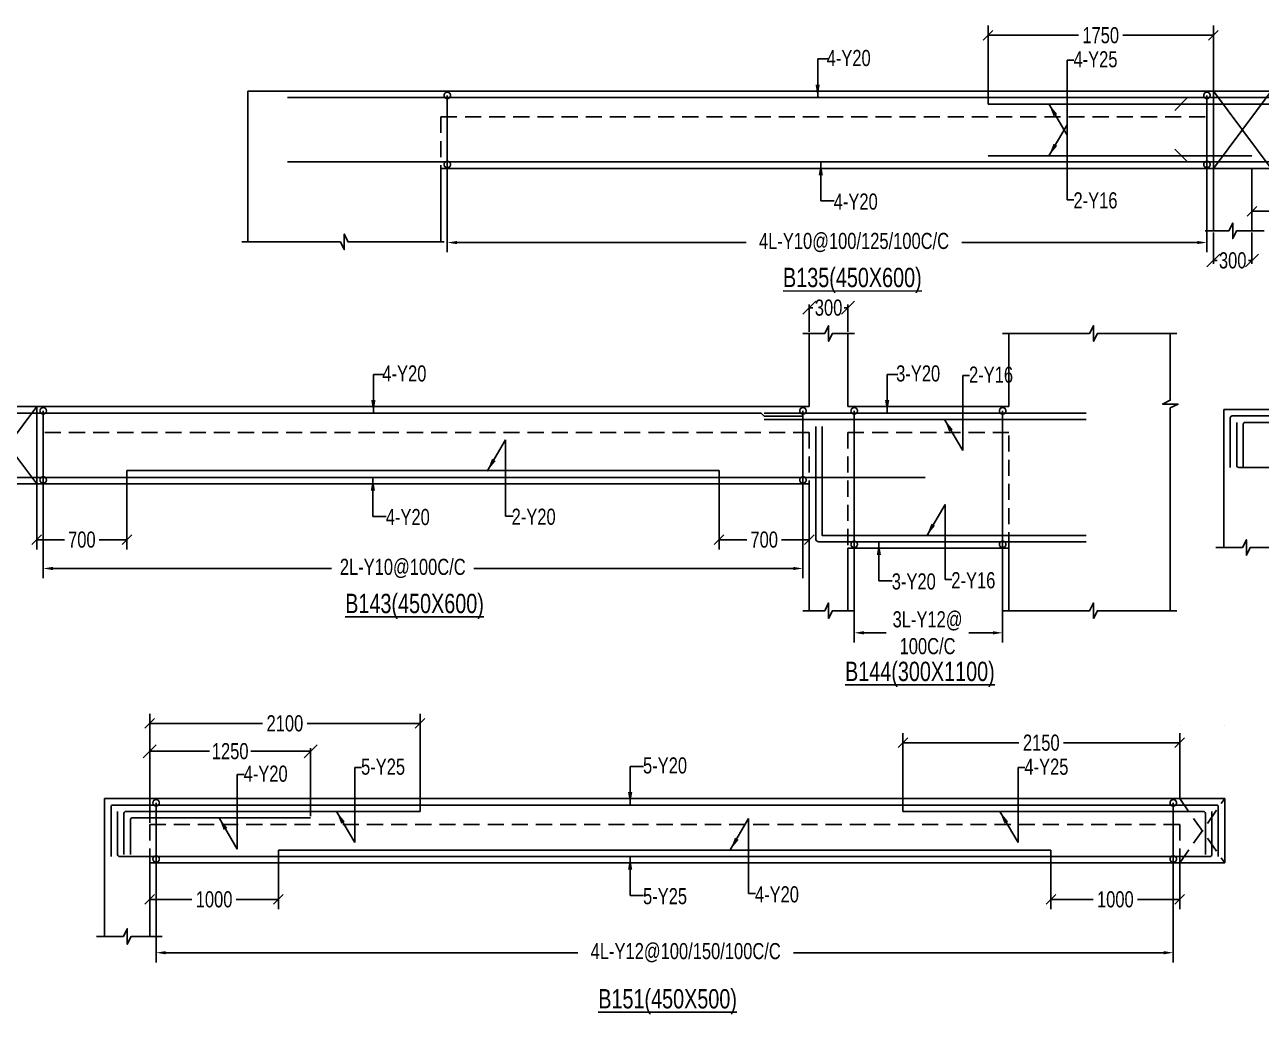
# Model space of a CAD drawing. Header units: millimetres. Extents: x 0 to 31744305, y -21599035 to 0.
# Drawn here: x 31653834 to 31663438, y -21218177 to -21210494 of the extents above; entities that cross this region are included whole.
import ezdxf

# ---------------------------------------------------------------- set-up
doc = ezdxf.new("R2010")
doc.units = ezdxf.units.MM
doc.header["$LTSCALE"] = 1000
doc.header["$MEASUREMENT"] = 0
doc.header["$PDMODE"] = 3
for name, pattern in [('CONTINOUS', [0]), ('CONTINU', [0]), ('HIDDEN', [0.375, 0.25, -0.125])]:
    doc.linetypes.add(name, pattern=pattern)
for name, color, linetype in [('-S-ARROW', 253, 'Continuous'), ('-S-MISC', 8, 'Continuous'), ('-S-STIRRUPS DIM', 6, 'Continuous'), ('-S-STIRUP', 11, 'Continuous'), ('-STR-BEAM', 7, 'CONTINU'), ('-STR-COLUMN', 5, 'HIDDEN'), ('-STR-REINF', 3, 'Continuous'), ('-STR-RF-DIM', 8, 'CONTINOUS'), ('-STR-TEXT', 6, 'Continuous'), ('S-DIM', 7, 'Continuous'), ('SEC TEXT', 9, 'Continuous'), ('SLAB LINE', 254, 'HIDDEN')]:
    doc.layers.add(name, color=color, linetype=linetype)
doc.styles.add('BEAM-LS', font='romans.shx', dxfattribs={"width": 0.8})
doc.styles.add('SOBHA', font='swisscl.ttf')
doc.styles.add('sobha.sed', font='swisscl.ttf')
doc.dimstyles.new('S-50', dxfattribs={"dimscale": 50, "dimtxt": 2.5, "dimasz": 2, "dimexe": 0.5, "dimexo": 0.25, "dimgap": 0.25, "dimtad": 0, "dimdec": 0, "dimrnd": 0.0005, "dimzin": 0, "dimdsep": 46, "dimtxsty": 'sobha.sed', "dimblk": 'OBLIQUE', "dimcen": 0.09, "dimclrd": 8, "dimclre": 8, "dimclrt": 6, "dimadec": 0, "dimazin": 0, "dimtfac": 1, "dimtdec": 0, "dimtofl": 0, "dimtmove": 2, "dimatfit": 3, "dimfxl": 0.18, "dimtolj": 1, "dimtzin": 0, "dimlwd": -1, "dimlwe": -1, "dimarcsym": 0})
doc.dimstyles.new('S-DIM50', dxfattribs={"dimscale": 50, "dimtxt": 2.5, "dimasz": 1.5, "dimexe": 1.5, "dimexo": 1, "dimgap": 0.5, "dimtad": 0, "dimdec": 0, "dimzin": 0, "dimdsep": 46, "dimtxsty": 'SOBHA', "dimcen": 0.09, "dimclrd": 256, "dimclre": 256, "dimclrt": 6, "dimadec": 5, "dimazin": 0, "dimtfac": 1, "dimtdec": 0, "dimtofl": 0, "dimtmove": 0, "dimatfit": 3, "dimfxl": 0.18, "dimtolj": 1, "dimtzin": 0, "dimlwd": -1, "dimlwe": -1, "dimarcsym": 0})
doc.dimstyles.new('STIRUP', dxfattribs={"dimscale": 50, "dimtxt": 2.5, "dimasz": 2.2, "dimexe": 0, "dimexo": 0, "dimgap": 0.5, "dimtad": 0, "dimdec": 0, "dimzin": 0, "dimdsep": 46, "dimtxsty": 'BEAM-LS', "dimblk": 'DOTSMALL', "dimcen": 0.09, "dimclrd": 256, "dimclre": 256, "dimclrt": 256, "dimadec": 5, "dimazin": 0, "dimtfac": 1, "dimtdec": 0, "dimtofl": 0, "dimtmove": 0, "dimatfit": 3, "dimldrblk": 'DOTSMALL', "dimfxl": 0, "dimfxlon": 1, "dimtolj": 1, "dimtzin": 0, "dimlwd": -1, "dimlwe": -1, "dimarcsym": 0})

# ---------------------------------------------------------------- blocks, each defined once
blk = doc.blocks.new('*D216')
at = {"layer": '-STR-RF-DIM', "transparency": 16777216}
for p, q in [((31657115.8, -21211579.5), (31657115.8, -21212260.3)), ((31663015.8, -21211579.5), (31663015.8, -21212260.3)), ((31657190.8, -21212185.3), (31659438.2, -21212185.3)), ((31662940.8, -21212185.3), (31661111.8, -21212185.3))]:
    blk.add_line(p, q, dxfattribs=at)
for points in [[(31657190.8, -21212172.8), (31657190.8, -21212197.8), (31657115.8, -21212185.3)], [(31662940.8, -21212172.8), (31662940.8, -21212197.8), (31663015.8, -21212185.3)]]:
    blk.add_solid(points, dxfattribs=at)
at = {"layer": 'Defpoints', "color": 0, "transparency": 16777216}
for p in [(31657115.8, -21211579.5, 0), (31663015.8, -21211579.5, 0), (31663015.8, -21212185.3)]:
    blk.add_point(p, dxfattribs=at)
at = {"layer": '-STR-RF-DIM', "color": 6, "transparency": 16777216, "insert": (31660275, -21212185.3), "char_height": 125, "attachment_point": 5, "style": 'SOBHA'}
blk.add_mtext('\\A1;4L-Y10@100/125/100C/C', dxfattribs=at)
blk = doc.blocks.new('_DotSmall')
at = {"color": 0, "linetype": 'ByBlock', "const_width": 0.5}
blk.add_lwpolyline([(-0.0625, 0, 1), (0.0625, 0, 1)], format="xyb", close=True, dxfattribs=at)
blk = doc.blocks.new('*D217')
at = {"layer": '-S-STIRUP', "ltscale": 100, "transparency": 16777216}
blk.add_line((31657115.8, -21211579.5), (31657115.8, -21211042.8), dxfattribs=at)
at = {"layer": 'Defpoints', "color": 0, "linetype": 'CONTINU', "ltscale": 100, "transparency": 16777216}
for p in [(31657115.8, -21211042.8), (31657115.8, -21211042.8), (31657115.8, -21211579.5, 0)]:
    blk.add_point(p, dxfattribs=at)
at = {"layer": '-S-STIRUP', "linetype": 'CONTINU', "ltscale": 100, "transparency": 16777216, "xscale": 100, "yscale": 100, "zscale": 100}
for p, rotation in [((31657115.8, -21211042.8), 90), ((31657115.8, -21211579.5), 270)]:
    blk.add_blockref('_DotSmall', p, dxfattribs=dict(at, rotation=rotation))
blk = doc.blocks.new('_OBLIQUE')
at = {"color": 0, "linetype": 'ByBlock'}
blk.add_line((-0.5, -0.5), (0.5, 0.5), dxfattribs=at)
blk = doc.blocks.new('*D218')
at = {"layer": '-S-STIRUP', "ltscale": 100, "transparency": 16777216}
blk.add_line((31663015.8, -21211579.5), (31663015.8, -21211042.8), dxfattribs=at)
at = {"layer": 'Defpoints', "color": 0, "linetype": 'CONTINU', "ltscale": 100, "transparency": 16777216}
for p in [(31663015.8, -21211042.8), (31663015.8, -21211042.8), (31663015.8, -21211579.5, 0)]:
    blk.add_point(p, dxfattribs=at)
at = {"layer": '-S-STIRUP', "linetype": 'CONTINU', "ltscale": 100, "transparency": 16777216, "xscale": 100, "yscale": 100, "zscale": 100}
for p, rotation in [((31663015.8, -21211042.8), 90), ((31663015.8, -21211579.5), 270)]:
    blk.add_blockref('_DotSmall', p, dxfattribs=dict(at, rotation=rotation))
blk = doc.blocks.new('*D243')
at = {"layer": '-STR-RF-DIM', "transparency": 16777216}
for p, q in [((31653977, -21213971.7), (31653977, -21214790.9)), ((31659878, -21214028.7), (31659878, -21214790.9)), ((31654052, -21214715.9), (31656216.5, -21214715.9)), ((31659803, -21214715.9), (31657322.8, -21214715.9))]:
    blk.add_line(p, q, dxfattribs=at)
for points in [[(31654052, -21214703.4), (31654052, -21214728.4), (31653977, -21214715.9)], [(31659803, -21214703.4), (31659803, -21214728.4), (31659878, -21214715.9)]]:
    blk.add_solid(points, dxfattribs=at)
at = {"layer": 'Defpoints', "color": 0, "transparency": 16777216}
for p in [(31653977, -21213971.7, 178586.6), (31659878, -21214028.7, 178586.6), (31659878, -21214715.9)]:
    blk.add_point(p, dxfattribs=at)
at = {"layer": '-STR-RF-DIM', "color": 6, "transparency": 16777216, "insert": (31656769.7, -21214715.9), "char_height": 125, "attachment_point": 5, "style": 'SOBHA'}
blk.add_mtext('\\A1;2L-Y10@100C/C', dxfattribs=at)
blk = doc.blocks.new('*D244')
at = {"layer": '-S-STIRUP', "ltscale": 100, "transparency": 16777216}
blk.add_line((31653977, -21214028.7), (31653977, -21213491.9), dxfattribs=at)
at = {"layer": 'Defpoints', "color": 0, "linetype": 'CONTINU', "ltscale": 100, "transparency": 16777216}
for p in [(31653977, -21213491.9), (31653977, -21213491.9), (31653977, -21214028.7)]:
    blk.add_point(p, dxfattribs=at)
at = {"layer": '-S-STIRUP', "linetype": 'CONTINU', "ltscale": 100, "transparency": 16777216, "xscale": 100, "yscale": 100, "zscale": 100}
for p, rotation in [((31653977, -21213491.9), 90), ((31653977, -21214028.7), 270)]:
    blk.add_blockref('_DotSmall', p, dxfattribs=dict(at, rotation=rotation))
blk = doc.blocks.new('*D245')
at = {"layer": '-S-STIRUP', "ltscale": 100, "transparency": 16777216}
blk.add_line((31659878, -21214028.7), (31659878, -21213491.9), dxfattribs=at)
at = {"layer": 'Defpoints', "color": 0, "linetype": 'CONTINU', "ltscale": 100, "transparency": 16777216}
for p in [(31659878, -21213491.9), (31659878, -21213491.9), (31659878, -21214028.7)]:
    blk.add_point(p, dxfattribs=at)
at = {"layer": '-S-STIRUP', "linetype": 'CONTINU', "ltscale": 100, "transparency": 16777216, "xscale": 100, "yscale": 100, "zscale": 100}
for p, rotation in [((31659878, -21213491.9), 90), ((31659878, -21214028.7), 270)]:
    blk.add_blockref('_DotSmall', p, dxfattribs=dict(at, rotation=rotation))
blk = doc.blocks.new('*D246')
at = {"layer": '-S-STIRUP', "ltscale": 100, "transparency": 16777216}
blk.add_line((31660276.3, -21214528.7), (31660276.3, -21213491.9), dxfattribs=at)
at = {"layer": 'Defpoints', "color": 0, "linetype": 'CONTINU', "ltscale": 100, "transparency": 16777216}
for p in [(31660276.3, -21213491.9), (31660276.3, -21213491.9), (31660276.3, -21214528.7)]:
    blk.add_point(p, dxfattribs=at)
at = {"layer": '-S-STIRUP', "linetype": 'CONTINU', "ltscale": 100, "transparency": 16777216, "xscale": 100, "yscale": 100, "zscale": 100}
for p, rotation in [((31660276.3, -21213491.9), 90), ((31660276.3, -21214528.7), 270)]:
    blk.add_blockref('_DotSmall', p, dxfattribs=dict(at, rotation=rotation))
blk = doc.blocks.new('*D262')
at = {"layer": '-STR-RF-DIM', "transparency": 16777216}
for p, q in [((31654854.2, -21216915.2), (31654854.2, -21217774.2)), ((31662754.3, -21216960.4), (31662754.3, -21217774.2)), ((31654929.2, -21217699.2), (31658130.8, -21217699.2)), ((31662679.3, -21217699.2), (31659804.4, -21217699.2))]:
    blk.add_line(p, q, dxfattribs=at)
for points in [[(31654929.2, -21217686.7), (31654929.2, -21217711.7), (31654854.2, -21217699.2)], [(31662679.3, -21217686.7), (31662679.3, -21217711.7), (31662754.3, -21217699.2)]]:
    blk.add_solid(points, dxfattribs=at)
at = {"layer": 'Defpoints', "color": 0, "transparency": 16777216}
for p in [(31654854.2, -21216915.2, 178586.6), (31662754.3, -21216960.4, 0), (31662754.3, -21217699.2)]:
    blk.add_point(p, dxfattribs=at)
at = {"layer": '-STR-RF-DIM', "color": 6, "transparency": 16777216, "insert": (31658967.6, -21217699.2), "char_height": 125, "attachment_point": 5, "style": 'SOBHA'}
blk.add_mtext('\\A1;4L-Y12@100/150/100C/C', dxfattribs=at)
blk = doc.blocks.new('*D263')
at = {"layer": '-S-STIRUP', "ltscale": 100, "transparency": 16777216}
blk.add_line((31654854.2, -21216972.1), (31654854.2, -21216535.4), dxfattribs=at)
at = {"layer": 'Defpoints', "color": 0, "linetype": 'CONTINU', "ltscale": 100, "transparency": 16777216}
for p in [(31654854.2, -21216535.4), (31654854.2, -21216535.4), (31654854.2, -21216972.1)]:
    blk.add_point(p, dxfattribs=at)
at = {"layer": '-S-STIRUP', "linetype": 'CONTINU', "ltscale": 100, "transparency": 16777216, "xscale": 100, "yscale": 100, "zscale": 100}
for p, rotation in [((31654854.2, -21216535.4), 90), ((31654854.2, -21216972.1), 270)]:
    blk.add_blockref('_DotSmall', p, dxfattribs=dict(at, rotation=rotation))
blk = doc.blocks.new('*D264')
at = {"layer": '-S-STIRUP', "ltscale": 100, "transparency": 16777216}
blk.add_line((31662754.5, -21216972.1), (31662754.5, -21216535.4), dxfattribs=at)
at = {"layer": 'Defpoints', "color": 0, "linetype": 'CONTINU', "ltscale": 100, "transparency": 16777216}
for p in [(31662754.5, -21216535.4), (31662754.5, -21216535.4), (31662754.5, -21216972.1)]:
    blk.add_point(p, dxfattribs=at)
at = {"layer": '-S-STIRUP', "linetype": 'CONTINU', "ltscale": 100, "transparency": 16777216, "xscale": 100, "yscale": 100, "zscale": 100}
for p, rotation in [((31662754.5, -21216535.4), 90), ((31662754.5, -21216972.1), 270)]:
    blk.add_blockref('_DotSmall', p, dxfattribs=dict(at, rotation=rotation))
blk = doc.blocks.new('*D466')
at = {"layer": '-S-STIRRUPS DIM', "color": 251, "transparency": 16777216}
for p, q in [((31661315.8, -21211109.8), (31661315.8, -21210501.3)), ((31663065.8, -21211009.8), (31663065.8, -21210501.3))]:
    blk.add_line(p, q, dxfattribs=at)
at = {"layer": '-S-STIRRUPS DIM', "color": 8, "transparency": 16777216}
for p, q in [((31661315.8, -21210576.3), (31662018.9, -21210576.3)), ((31663065.8, -21210576.3), (31662362.7, -21210576.3))]:
    blk.add_line(p, q, dxfattribs=at)
at = {"layer": 'Defpoints', "color": 0, "transparency": 16777216}
for p in [(31663065.8, -21210576.3), (31663065.8, -21211009.8, 0), (31661315.8, -21211109.8, 0)]:
    blk.add_point(p, dxfattribs=at)
at = {"layer": '-S-STIRRUPS DIM', "color": 8, "transparency": 16777216, "xscale": 75, "yscale": 75, "zscale": 75, "rotation": 180}
blk.add_blockref('_OBLIQUE', (31661315.8, -21210576.3), dxfattribs=at)
at = {"layer": '-S-STIRRUPS DIM', "color": 8, "transparency": 16777216, "xscale": 75, "yscale": 75, "zscale": 75}
blk.add_blockref('_OBLIQUE', (31663065.8, -21210576.3), dxfattribs=at)
at = {"layer": '-S-STIRRUPS DIM', "color": 6, "transparency": 16777216, "insert": (31662190.8, -21210576.3), "char_height": 125, "attachment_point": 5, "style": 'sobha.sed'}
blk.add_mtext('\\A1;1750', dxfattribs=at)
blk = doc.blocks.new('*D473')
at = {"layer": '-S-STIRRUPS DIM', "color": 251, "transparency": 16777216}
for p, q in [((31654627.1, -21213956.2), (31654627.1, -21214567.4)), ((31653927.2, -21214058.9), (31653927.2, -21214567.4))]:
    blk.add_line(p, q, dxfattribs=at)
at = {"layer": '-S-STIRRUPS DIM', "color": 8, "transparency": 16777216}
for p, q in [((31653927.2, -21214492.4), (31654143.3, -21214492.4)), ((31654627.1, -21214492.4), (31654411, -21214492.4))]:
    blk.add_line(p, q, dxfattribs=at)
at = {"layer": 'Defpoints', "color": 0, "transparency": 16777216}
for p in [(31654627.1, -21213956.2, 0), (31653927.2, -21214058.9, 0), (31653927.2, -21214492.4)]:
    blk.add_point(p, dxfattribs=at)
at = {"layer": '-S-STIRRUPS DIM', "color": 8, "transparency": 16777216, "xscale": 75, "yscale": 75, "zscale": 75, "rotation": 180}
blk.add_blockref('_OBLIQUE', (31653927.2, -21214492.4), dxfattribs=at)
at = {"layer": '-S-STIRRUPS DIM', "color": 8, "transparency": 16777216, "xscale": 75, "yscale": 75, "zscale": 75}
blk.add_blockref('_OBLIQUE', (31654627.1, -21214492.4), dxfattribs=at)
at = {"layer": '-S-STIRRUPS DIM', "color": 6, "transparency": 16777216, "insert": (31654277.2, -21214492.4), "char_height": 125, "attachment_point": 5, "style": 'sobha.sed'}
blk.add_mtext('\\A1;700', dxfattribs=at)
blk = doc.blocks.new('*D474')
at = {"layer": '-S-STIRRUPS DIM', "color": 251, "transparency": 16777216}
for p, q in [((31659227.2, -21213956.2), (31659227.2, -21214567.4)), ((31659927.2, -21214058.9), (31659927.2, -21214567.4))]:
    blk.add_line(p, q, dxfattribs=at)
at = {"layer": '-S-STIRRUPS DIM', "color": 8, "transparency": 16777216}
for p, q in [((31659227.2, -21214492.4), (31659443.4, -21214492.4)), ((31659927.2, -21214492.4), (31659711, -21214492.4))]:
    blk.add_line(p, q, dxfattribs=at)
at = {"layer": 'Defpoints', "color": 0, "transparency": 16777216}
for p in [(31659227.2, -21213956.2, 0), (31659927.2, -21214058.9, 0), (31659927.2, -21214492.4)]:
    blk.add_point(p, dxfattribs=at)
at = {"layer": '-S-STIRRUPS DIM', "color": 8, "transparency": 16777216, "xscale": 75, "yscale": 75, "zscale": 75, "rotation": 180}
blk.add_blockref('_OBLIQUE', (31659227.2, -21214492.4), dxfattribs=at)
at = {"layer": '-S-STIRRUPS DIM', "color": 8, "transparency": 16777216, "xscale": 75, "yscale": 75, "zscale": 75}
blk.add_blockref('_OBLIQUE', (31659927.2, -21214492.4), dxfattribs=at)
at = {"layer": '-S-STIRRUPS DIM', "color": 6, "transparency": 16777216, "insert": (31659577.2, -21214492.4), "char_height": 125, "attachment_point": 5, "style": 'sobha.sed'}
blk.add_mtext('\\A1;700', dxfattribs=at)
blk = doc.blocks.new('*D475')
at = {"layer": '-STR-RF-DIM', "transparency": 16777216}
for p, q in [((31660276.3, -21214528.7), (31660276.3, -21215290.5)), ((31661429.2, -21214528.7), (31661429.2, -21215290.5)), ((31660351.3, -21215215.5), (31660525.3, -21215215.5)), ((31661354.2, -21215215.5), (31661166.7, -21215215.5))]:
    blk.add_line(p, q, dxfattribs=at)
for points in [[(31660351.3, -21215203), (31660351.3, -21215228), (31660276.3, -21215215.5)], [(31661354.2, -21215203), (31661354.2, -21215228), (31661429.2, -21215215.5)]]:
    blk.add_solid(points, dxfattribs=at)
at = {"layer": 'Defpoints', "color": 0, "transparency": 16777216}
for p in [(31660276.3, -21214528.7, 178586.6), (31661429.2, -21214528.7, 178586.6), (31660276.3, -21215215.5)]:
    blk.add_point(p, dxfattribs=at)
at = {"layer": '-STR-RF-DIM', "color": 6, "transparency": 16777216, "insert": (31660846, -21215215.5), "char_height": 125, "attachment_point": 5, "style": 'SOBHA'}
blk.add_mtext('\\A1;3L-Y12@\\P100C/C', dxfattribs=at)
blk = doc.blocks.new('*D476')
at = {"layer": '-S-STIRUP', "ltscale": 100, "transparency": 16777216}
blk.add_line((31661429.2, -21214528.7), (31661429.2, -21213491.9), dxfattribs=at)
at = {"layer": 'Defpoints', "color": 0, "linetype": 'CONTINU', "ltscale": 100, "transparency": 16777216}
for p in [(31661429.2, -21213491.9), (31661429.2, -21213491.9), (31661429.2, -21214528.7)]:
    blk.add_point(p, dxfattribs=at)
at = {"layer": '-S-STIRUP', "linetype": 'CONTINU', "ltscale": 100, "transparency": 16777216, "xscale": 100, "yscale": 100, "zscale": 100}
for p, rotation in [((31661429.2, -21213491.9), 90), ((31661429.2, -21214528.7), 270)]:
    blk.add_blockref('_DotSmall', p, dxfattribs=dict(at, rotation=rotation))
blk = doc.blocks.new('*D483')
at = {"layer": '-S-STIRRUPS DIM', "color": 251, "transparency": 16777216}
for p, q in [((31660654.3, -21216602.4), (31660654.3, -21215994)), ((31662804.3, -21216502.4), (31662804.3, -21215994))]:
    blk.add_line(p, q, dxfattribs=at)
at = {"layer": '-S-STIRRUPS DIM', "color": 8, "transparency": 16777216}
for p, q in [((31660654.3, -21216069), (31661556, -21216069)), ((31662804.3, -21216069), (31661902.7, -21216069))]:
    blk.add_line(p, q, dxfattribs=at)
at = {"layer": 'Defpoints', "color": 0, "transparency": 16777216}
for p in [(31662804.3, -21216069), (31662804.3, -21216502.4, 0), (31660654.3, -21216602.4)]:
    blk.add_point(p, dxfattribs=at)
at = {"layer": '-S-STIRRUPS DIM', "color": 8, "transparency": 16777216, "xscale": 75, "yscale": 75, "zscale": 75, "rotation": 180}
blk.add_blockref('_OBLIQUE', (31660654.3, -21216069), dxfattribs=at)
at = {"layer": '-S-STIRRUPS DIM', "color": 8, "transparency": 16777216, "xscale": 75, "yscale": 75, "zscale": 75}
blk.add_blockref('_OBLIQUE', (31662804.3, -21216069), dxfattribs=at)
at = {"layer": '-S-STIRRUPS DIM', "color": 6, "transparency": 16777216, "insert": (31661729.3, -21216069), "char_height": 125, "attachment_point": 5, "style": 'sobha.sed'}
blk.add_mtext('\\A1;2150', dxfattribs=at)
blk = doc.blocks.new('*D484')
at = {"layer": '-S-STIRRUPS DIM', "color": 251, "transparency": 16777216}
for p, q in [((31654804.3, -21216502.4), (31654804.3, -21215844)), ((31656904.3, -21216602.4), (31656904.3, -21215844))]:
    blk.add_line(p, q, dxfattribs=at)
at = {"layer": '-S-STIRRUPS DIM', "color": 8, "transparency": 16777216}
for p, q in [((31654804.3, -21215919), (31655681, -21215919)), ((31656904.3, -21215919), (31656027.7, -21215919))]:
    blk.add_line(p, q, dxfattribs=at)
at = {"layer": 'Defpoints', "color": 0, "transparency": 16777216}
for p in [(31654804.3, -21215919), (31654804.3, -21216502.4, 0), (31656904.3, -21216602.4, 0)]:
    blk.add_point(p, dxfattribs=at)
at = {"layer": '-S-STIRRUPS DIM', "color": 8, "transparency": 16777216, "xscale": 75, "yscale": 75, "zscale": 75, "rotation": 180}
blk.add_blockref('_OBLIQUE', (31654804.3, -21215919), dxfattribs=at)
at = {"layer": '-S-STIRRUPS DIM', "color": 8, "transparency": 16777216, "xscale": 75, "yscale": 75, "zscale": 75}
blk.add_blockref('_OBLIQUE', (31656904.3, -21215919), dxfattribs=at)
at = {"layer": '-S-STIRRUPS DIM', "color": 6, "transparency": 16777216, "insert": (31655854.3, -21215919), "char_height": 125, "attachment_point": 5, "style": 'sobha.sed'}
blk.add_mtext('\\A1;2100', dxfattribs=at)
blk = doc.blocks.new('*D481')
at = {"layer": '-S-STIRRUPS DIM', "color": 251, "transparency": 16777216}
for p, q in [((31661804.4, -21216902.4), (31661804.4, -21217360.3)), ((31662804.3, -21217002.4), (31662804.3, -21217360.3))]:
    blk.add_line(p, q, dxfattribs=at)
at = {"layer": '-S-STIRRUPS DIM', "color": 8, "transparency": 16777216}
for p, q in [((31661804.4, -21217285.3), (31662132.4, -21217285.3)), ((31662804.3, -21217285.3), (31662476.3, -21217285.3))]:
    blk.add_line(p, q, dxfattribs=at)
at = {"layer": 'Defpoints', "color": 0, "transparency": 16777216}
for p in [(31661804.4, -21216902.4, 0), (31662804.3, -21217002.4, -178586.6), (31662804.3, -21217285.3)]:
    blk.add_point(p, dxfattribs=at)
at = {"layer": '-S-STIRRUPS DIM', "color": 8, "transparency": 16777216, "xscale": 75, "yscale": 75, "zscale": 75, "rotation": 180}
blk.add_blockref('_OBLIQUE', (31661804.4, -21217285.3), dxfattribs=at)
at = {"layer": '-S-STIRRUPS DIM', "color": 8, "transparency": 16777216, "xscale": 75, "yscale": 75, "zscale": 75}
blk.add_blockref('_OBLIQUE', (31662804.3, -21217285.3), dxfattribs=at)
at = {"layer": '-S-STIRRUPS DIM', "color": 6, "transparency": 16777216, "insert": (31662304.4, -21217285.3), "char_height": 125, "attachment_point": 5, "style": 'sobha.sed'}
blk.add_mtext('\\A1;1000', dxfattribs=at)
blk = doc.blocks.new('*D482')
at = {"layer": '-S-STIRRUPS DIM', "color": 251, "transparency": 16777216}
for p, q in [((31655804.3, -21216902.4), (31655804.3, -21217360.3)), ((31654804.3, -21217002.4), (31654804.3, -21217360.3))]:
    blk.add_line(p, q, dxfattribs=at)
at = {"layer": '-S-STIRRUPS DIM', "color": 8, "transparency": 16777216}
for p, q in [((31654804.3, -21217285.3), (31655132.4, -21217285.3)), ((31655804.3, -21217285.3), (31655476.2, -21217285.3))]:
    blk.add_line(p, q, dxfattribs=at)
at = {"layer": 'Defpoints', "color": 0, "transparency": 16777216}
for p in [(31655804.3, -21216902.4, 0), (31654804.3, -21217002.4, -178586.6), (31654804.3, -21217285.3)]:
    blk.add_point(p, dxfattribs=at)
at = {"layer": '-S-STIRRUPS DIM', "color": 8, "transparency": 16777216, "xscale": 75, "yscale": 75, "zscale": 75, "rotation": 180}
blk.add_blockref('_OBLIQUE', (31654804.3, -21217285.3), dxfattribs=at)
at = {"layer": '-S-STIRRUPS DIM', "color": 8, "transparency": 16777216, "xscale": 75, "yscale": 75, "zscale": 75}
blk.add_blockref('_OBLIQUE', (31655804.3, -21217285.3), dxfattribs=at)
at = {"layer": '-S-STIRRUPS DIM', "color": 6, "transparency": 16777216, "insert": (31655304.3, -21217285.3), "char_height": 125, "attachment_point": 5, "style": 'sobha.sed'}
blk.add_mtext('\\A1;1000', dxfattribs=at)
blk = doc.blocks.new('*D485')
at = {"color": 8, "transparency": 16777216}
for p, q in [((31654804.3, -21216689.9), (31654804.3, -21216110)), ((31654804.3, -21216135), (31655269.9, -21216135)), ((31656054.3, -21216135), (31655588.8, -21216135)), ((31656054.3, -21216639.9), (31656054.3, -21216110))]:
    blk.add_line(p, q, dxfattribs=at)
at = {"layer": 'Defpoints', "color": 0, "transparency": 16777216}
for p in [(31656054.3, -21216135), (31656054.3, -21216652.4, 0), (31654804.3, -21216702.4, 0)]:
    blk.add_point(p, dxfattribs=at)
at = {"color": 8, "transparency": 16777216, "xscale": 100, "yscale": 100, "zscale": 100, "rotation": 180}
blk.add_blockref('_OBLIQUE', (31654804.3, -21216135), dxfattribs=at)
at = {"color": 8, "transparency": 16777216, "xscale": 100, "yscale": 100, "zscale": 100}
blk.add_blockref('_OBLIQUE', (31656054.3, -21216135), dxfattribs=at)
at = {"color": 6, "transparency": 16777216, "insert": (31655429.3, -21216135), "char_height": 125, "attachment_point": 5, "style": 'sobha.sed'}
blk.add_mtext('\\A1;1250', dxfattribs=at)
blk = doc.blocks.new('*D773')
at = {"layer": '-S-STIRRUPS DIM', "color": 251, "transparency": 16777216}
for p, q in [((31664415.9, -21211509.8), (31664415.9, -21212017.7)), ((31663365.9, -21211609.8), (31663365.9, -21212017.7))]:
    blk.add_line(p, q, dxfattribs=at)
at = {"layer": '-S-STIRRUPS DIM', "color": 8, "transparency": 16777216}
for p, q in [((31663365.9, -21211942.7), (31663719, -21211942.7)), ((31664415.9, -21211942.7), (31664062.8, -21211942.7))]:
    blk.add_line(p, q, dxfattribs=at)
at = {"layer": 'Defpoints', "color": 0, "transparency": 16777216}
for p in [(31664415.9, -21211509.8, -178586.6), (31663365.9, -21211609.8, 0), (31663365.9, -21211942.7)]:
    blk.add_point(p, dxfattribs=at)
at = {"layer": '-S-STIRRUPS DIM', "color": 8, "transparency": 16777216, "xscale": 75, "yscale": 75, "zscale": 75, "rotation": 180}
blk.add_blockref('_OBLIQUE', (31663365.9, -21211942.7), dxfattribs=at)
at = {"layer": '-S-STIRRUPS DIM', "color": 8, "transparency": 16777216, "xscale": 75, "yscale": 75, "zscale": 75}
blk.add_blockref('_OBLIQUE', (31664415.9, -21211942.7), dxfattribs=at)
at = {"layer": '-S-STIRRUPS DIM', "color": 6, "transparency": 16777216, "insert": (31663890.9, -21211942.7), "char_height": 125, "attachment_point": 5, "style": 'sobha.sed'}
blk.add_mtext('\\A1;1050', dxfattribs=at)
blk = doc.blocks.new('*D1114')
at = {"layer": 'Defpoints', "color": 0, "transparency": 16777216}
for p in [(31663065.8, -21212094.3, 0), (31663365.9, -21212094.3, 0), (31663365.9, -21212324.4)]:
    blk.add_point(p, dxfattribs=at)
at = {"layer": 'S-DIM', "color": 8, "transparency": 16777216}
for p, q in [((31663065.8, -21212106.8), (31663065.8, -21212349.4)), ((31663365.9, -21212106.8), (31663365.9, -21212349.4)), ((31663065.8, -21212324.4), (31663094.1, -21212324.4)), ((31663365.9, -21212324.4), (31663337.6, -21212324.4))]:
    blk.add_line(p, q, dxfattribs=at)
at = {"layer": 'S-DIM', "color": 8, "transparency": 16777216, "xscale": 100, "yscale": 100, "zscale": 100, "rotation": 180}
blk.add_blockref('_OBLIQUE', (31663065.8, -21212324.4), dxfattribs=at)
at = {"layer": 'S-DIM', "color": 8, "transparency": 16777216, "xscale": 100, "yscale": 100, "zscale": 100}
blk.add_blockref('_OBLIQUE', (31663365.9, -21212324.4), dxfattribs=at)
at = {"layer": 'S-DIM', "color": 6, "transparency": 16777216, "insert": (31663215.9, -21212324.4), "char_height": 125, "attachment_point": 5, "style": 'sobha.sed'}
blk.add_mtext('\\A1;300', dxfattribs=at)
blk = doc.blocks.new('*D1115')
at = {"layer": 'Defpoints', "color": 0, "transparency": 16777216}
for p in [(31660227.2, -21212691.5), (31659927.2, -21212890.8, 0), (31660227.2, -21212890.8, 0)]:
    blk.add_point(p, dxfattribs=at)
at = {"layer": 'S-DIM', "color": 8, "transparency": 16777216}
for p, q in [((31659927.2, -21212878.3), (31659927.2, -21212666.5)), ((31659927.2, -21212691.5), (31659955.4, -21212691.5)), ((31660227.2, -21212691.5), (31660198.9, -21212691.5)), ((31660227.2, -21212878.3), (31660227.2, -21212666.5))]:
    blk.add_line(p, q, dxfattribs=at)
at = {"layer": 'S-DIM', "color": 8, "transparency": 16777216, "xscale": 100, "yscale": 100, "zscale": 100, "rotation": 180}
blk.add_blockref('_OBLIQUE', (31659927.2, -21212691.5), dxfattribs=at)
at = {"layer": 'S-DIM', "color": 8, "transparency": 16777216, "xscale": 100, "yscale": 100, "zscale": 100}
blk.add_blockref('_OBLIQUE', (31660227.2, -21212691.5), dxfattribs=at)
at = {"layer": 'S-DIM', "color": 6, "transparency": 16777216, "insert": (31660077.2, -21212691.5), "char_height": 125, "attachment_point": 5, "style": 'sobha.sed'}
blk.add_mtext('\\A1;300', dxfattribs=at)

msp = doc.modelspace()

# ---------------------------------------------------------------- linework, layer by layer
at = {"layer": '-S-MISC', "linetype": 'ByBlock', "ltscale": 1000, "elevation": 0}
for points in [[(31663003.3, -21212094.3), (31663186, -21212094.3), (31663215.9, -21212034.7), (31663215.9, -21212154.8), (31663245.7, -21212094.3), (31663461.7, -21212094.3)], [(31657092.6, -21212180.7), (31656345.7, -21212179.9), (31656315.8, -21212120.3), (31656315.8, -21212240.4), (31656286, -21212179.9), (31655518.8, -21212180.7)], [(31659877.3, -21212890.8), (31660047.4, -21212890.8), (31660077.2, -21212831.1), (31660077.2, -21212951.3), (31660107.1, -21212890.8), (31660277.2, -21212890.8)], [(31661428.5, -21212890.8), (31662105, -21212890.8), (31662134.9, -21212831.1), (31662134.9, -21212951.3), (31662164.7, -21212890.8), (31662780.9, -21212891)], [(31662730.9, -21215043.5), (31662731.6, -21213469.7), (31662791.3, -21213439.8), (31662671.1, -21213439.8), (31662731.6, -21213409.9), (31662731.1, -21212890.8)], [(31663084.8, -21214552.2), (31663292.6, -21214552.2), (31663322.4, -21214492.5), (31663322.4, -21214612.7), (31663352.3, -21214552.2), (31663593.3, -21214552.2)], [(31659877.2, -21215043.5), (31660047.4, -21215043.5), (31660077.2, -21214983.9), (31660077.2, -21215104), (31660107.1, -21215043.5), (31660277.2, -21215043.5)], [(31661430, -21215043.5), (31662105, -21215043.5), (31662134.9, -21214983.9), (31662134.9, -21215104), (31662164.7, -21215043.5), (31662780.9, -21215043.8)], [(31654391.7, -21217573.3), (31654599.5, -21217573.3), (31654629.3, -21217513.6), (31654629.3, -21217633.8), (31654659.2, -21217573.3), (31654900.2, -21217573.3)]]:
    msp.add_lwpolyline(points, dxfattribs=at)
at = {"layer": '-STR-BEAM'}
for p, q in [((31655565.8, -21211009.8, 0), (31663065.8, -21211009.8, 0)), ((31670895.9, -21211009.8, 0), (31657065.8, -21211009.8, 0)), ((31663065.8, -21211609.8, 0), (31663515.7, -21211009.8, 0)), ((31663065.8, -21211009.8, 0), (31663515.7, -21211609.8, 0)), ((31653477.1, -21214058.9, 0), (31653927.2, -21213458.9, 0)), ((31653477.1, -21213458.9, 0), (31653927.2, -21214058.9, 0)), ((31653927.2, -21213458.9, 0), (31659927.2, -21213458.9, 0)), ((31661478.3, -21213458.9, 0), (31660227.2, -21213458.9, 0)), ((31663147.4, -21213481.3), (31671497.5, -21213481.3, 0)), ((31654454.3, -21216502.4, 0), (31662804.3, -21216502.4, 0)), ((31662804.3, -21216502.4, 0), (31663154.4, -21216502.4, 0)), ((31663154.4, -21216502.4, 0), (31663154.4, -21217002.4, 0)), ((31663154.4, -21217002.4, 0), (31654804.3, -21217002.4, 0))]:
    msp.add_line(p, q, dxfattribs=at)
at = {"layer": '-STR-BEAM', "elevation": 0}
for points in [[(31663065.8, -21211609.8), (31663065.8, -21211009.8), (31663515.7, -21211009.8), (31663515.7, -21211609.8), (31663065.8, -21211609.8)], [(31657065.8, -21211609.8), (31663065.8, -21211609.8)], [(31663065.8, -21211609.8), (31657065.8, -21211609.8)], [(31663365.9, -21211609.8), (31670595.9, -21211609.8)], [(31659927.2, -21214058.9), (31653927.2, -21214058.9)], [(31660227.2, -21214558.9), (31661478.3, -21214558.9)]]:
    msp.add_lwpolyline(points, dxfattribs=at)
msp.add_lwpolyline([(31653477.1, -21213458.9), (31653927.2, -21213458.9), (31653927.2, -21214058.9), (31653477.1, -21214058.9)], close=True, dxfattribs=at)
at = {"layer": '-STR-COLUMN', "linetype": 'Continuous', "ltscale": 10}
for p, q in [((31655565.8, -21211009.8, 0), (31655565.8, -21212180.7, 0)), ((31657065.8, -21211609.8, 0), (31657065.8, -21212180.7, 0)), ((31663065.8, -21211609.8, 0), (31663065.8, -21212094.3, 0)), ((31663365.9, -21211609.8, 0), (31663365.9, -21212094.3, 0)), ((31659927.2, -21213458.9, 0), (31659927.2, -21212890.8, 0)), ((31660227.2, -21213458.9, 0), (31660227.2, -21212890.8, 0)), ((31661478.5, -21213458.9, 0), (31661478.5, -21212890.8, 0)), ((31663147.4, -21213481.3, 0), (31663147.4, -21214552.2, 0)), ((31659927.2, -21214058.9, 0), (31659927.2, -21215043.5, 0)), ((31660227.2, -21215043.5, 0), (31660227.2, -21214558.9, 0)), ((31661478.5, -21214558.9, 0), (31661478.5, -21215043.5, 0)), ((31662804.3, -21215933, 0), (31662804.3, -21215931.5, 0)), ((31663154.4, -21215931.5, 0), (31663154.4, -21215933, 0)), ((31654454.3, -21216502.4, 0), (31654454.3, -21217573.3, 0)), ((31654804.3, -21217002.4, 0), (31654804.3, -21217573.3, 0))]:
    msp.add_line(p, q, dxfattribs=at)
at = {"layer": '-STR-REINF', "ltscale": 10}
for p, q in [((31670830.9, -21211059.8, 0), (31655875.8, -21211059.8, 0)), ((31662765.8, -21211159.8, 0), (31662865.8, -21211059.8, 0)), ((31665415.7, -21211109.8, 0), (31661315.8, -21211109.8, 0)), ((31662765.8, -21211459.8, 0), (31662865.8, -21211559.8, 0)), ((31655875.8, -21211559.8, 0), (31670780.9, -21211559.8, 0)), ((31663365.8, -21211512.5, 0), (31661315.8, -21211512.5, 0)), ((31662078.5, -21213508.9, 0), (31659578, -21213508.9, 0)), ((31662078.5, -21213558.9, 0), (31659578, -21213558.9, 0)), ((31663197.4, -21213546.3, 0), (31663197.4, -21213931.9, 0)), ((31674198.5, -21213531.3, 0), (31663212.4, -21213531.3, 0)), ((31663247.4, -21213581.3, 0), (31663247.4, -21213916.3, 0)), ((31665597.5, -21213581.3, 0), (31663312.5, -21213581.3, 0)), ((31663297.5, -21213596.3, 0), (31663297.5, -21213931.9, 0)), ((31654627.1, -21213956.2, 0), (31659227.2, -21213956.2, 0)), ((31663262.4, -21213931.3, 0), (31671995.5, -21213931.3, 0)), ((31653592.5, -21214008.9, 0), (31660827.2, -21214008.9, 0)), ((31663089.4, -21216552.4, 0), (31654519.3, -21216552.4, 0)), ((31654504.3, -21216567.4, 0), (31654504.3, -21216953, 0)), ((31654554.3, -21216602.4, 0), (31654554.3, -21216937.4, 0)), ((31654604.3, -21216617.4, 0), (31654604.3, -21216937.4, 0)), ((31656904.3, -21216602.4, 0), (31654619.3, -21216602.4, 0)), ((31656054.3, -21216652.4, 0), (31654669.3, -21216652.4, 0)), ((31662989.4, -21216602.4, 0), (31660654.3, -21216602.4, 0)), ((31663004.4, -21216617.4, 0), (31663004.4, -21216937.4, 0)), ((31663054.4, -21216602.4, 0), (31663054.4, -21216937.4, 0)), ((31663104.4, -21216567.4, 0), (31663104.4, -21216953, 0)), ((31654654.3, -21216667.4, 0), (31654654.3, -21216937.4, 0)), ((31655804.3, -21216902.4, 0), (31661804.4, -21216902.4, 0)), ((31654569.3, -21216952.4, 0), (31663039.4, -21216952.4, 0))]:
    msp.add_line(p, q, dxfattribs=at)
at = {"layer": '-STR-REINF', "ltscale": 10, "elevation": 0}
for points in [[(31653542.5, -21213508.9), (31659553, -21213508.9), (31659578, -21213533.9), (31659878, -21213533.9)], [(31662078.5, -21214458.9), (31660027.2, -21214458.9), (31660027.2, -21213614.2)]]:
    msp.add_lwpolyline(points, dxfattribs=at)
msp.add_lwpolyline([(31662078.5, -21214508.9), (31660002.2, -21214508.9, -0.414214), (31659977.2, -21214483.9), (31659977.2, -21213614.2)], format="xyb", dxfattribs=at)
at = {"layer": '-STR-REINF', "ltscale": 10}
for centre, start, end in [((31663212.4, -21213546.3, 0), 90, 180), ((31663262.4, -21213916.3, 0), 180, 270), ((31654519.3, -21216567.4, 0), 90, 180), ((31663089.4, -21216567.4, 0), 0, 90), ((31654619.3, -21216617.4, 0), 90, 180), ((31654669.3, -21216667.4, 0), 90, 180), ((31662989.4, -21216617.4, 0), 0, 90), ((31654569.3, -21216937.4, 0), 180, 270), ((31663039.4, -21216937.4, 0), 270, 0)]:
    msp.add_arc(centre, 15, start, end, dxfattribs=at)
at = {"layer": '-STR-REINF', "ltscale": 10, "extrusion": (-1.94648e-09, -7.01201e-08, 1)}
msp.add_arc((31663312.5, -21213596.3, 1.4), 15, 90, 180, dxfattribs=at)
at = {"layer": 'SLAB LINE', "color": 8, "linetype": 'HIDDEN', "ltscale": 0.5}
for p, q in [((31657065.8, -21211209.8, 0), (31663065.8, -21211209.8, 0)), ((31657065.8, -21211209.8, 0), (31657065.8, -21211609.8, 0)), ((31659927.2, -21213658.9, 0), (31653927.2, -21213658.9, 0)), ((31653927.2, -21213658.9, 0), (31653927.2, -21214058.9, 0)), ((31659927.2, -21213658.9, 0), (31659927.2, -21214058.9, 0)), ((31660227.2, -21213658.9, 0), (31660227.2, -21214558.9, 0)), ((31660227.2, -21213658.9, 0), (31661478.5, -21213658.9, 0)), ((31661478.5, -21214558.9, 0), (31661478.5, -21213658.9, 0)), ((31662804.3, -21216502.4, 0), (31663154.4, -21217002.4, 0)), ((31662804.3, -21217002.4, 0), (31663154.4, -21216502.4, 0)), ((31662804.3, -21216702.4, 0), (31654804.3, -21216702.4, 0)), ((31654804.3, -21216702.4, 0), (31654804.3, -21217002.4, 0)), ((31662804.3, -21216702.4, 0), (31662804.3, -21217002.4, 0)), ((31662804.3, -21216702.4, 0), (31662804.3, -21217002.4, 0))]:
    msp.add_line(p, q, dxfattribs=at)

# ---------------------------------------------------------------- texts
at = {"layer": '-STR-TEXT', "color": 6, "style": 'SOBHA'}
for s, p in [('4-Y20', (31660062.3, -21210814.9, 0)), ('4-Y25', (31661979.3, -21210824.6, 0)), ('4-Y20', (31660117, -21211929.8, 0)), ('2-Y16', (31661979.3, -21211920.6, 0)), ('4-Y20', (31656611.4, -21213264.1, 0)), ('3-Y20', (31660602, -21213264.1, 0)), ('2-Y16', (31661168.1, -21213273.8, 0)), ('4-Y20', (31656637.9, -21214379, 0)), ('2-Y20', (31657615.5, -21214376.7, 0)), ('3-Y20', (31660567.9, -21214879, 0)), ('2-Y16', (31661030.6, -21214869.8, 0)), ('4-Y20', (31655533.8, -21216371.7, 0)), ('5-Y25', (31656445.8, -21216317.2, 0)), ('5-Y20', (31658635.9, -21216307.5, 0)), ('4-Y25', (31661598.3, -21216317.2, 0)), ('5-Y25', (31658635.9, -21217322.4, 0)), ('4-Y20', (31659505.1, -21217308.3, 0))]:
    msp.add_text(s, height=125, dxfattribs=at).set_placement(p)
at = {"layer": 'SEC TEXT', "color": 4, "linetype": 'ByBlock', "style": 'sobha.sed'}
for s, p in [('%%UB135(450X600)', (31659723.3, -21212531.4, 0)), ('%%UB143(450X600)', (31656322.8, -21215062.4, 0)), ('%%UB144(300X1100)', (31660205.1, -21215589.8, 0)), ('%%UB151(450X500)', (31658288.2, -21218131.7, 0))]:
    msp.add_text(s, height=150, rotation=359.98928, dxfattribs=at).set_placement(p)

# ---------------------------------------------------------------- dimensions: what is measured, and where the dimension line sits
at = {"layer": '-S-STIRRUPS DIM'}
for base, p1, p2, picture, middle in [((31663065.8, -21210576.3, 0), (31661315.8, -21211109.8, 0), (31663065.8, -21211009.8, 0), '*D466', (31662190.8, -21210576.3, 0)), ((31662804.3, -21216069, 0), (31660654.3, -21216602.4, 0), (31662804.3, -21216502.4, 0), '*D483', (31661729.3, -21216069, 0)), ((31662804.3, -21217285.3, 0), (31661804.4, -21216902.4, 0), (31662804.3, -21217002.4, -178586.6), '*D481', (31662304.4, -21217285.3, 0))]:
    dim = msp.add_linear_dim(base=base, p1=p1, p2=p2, dimstyle='S-DIM50', override={"dimscale": 1, "dimtxt": 125, "dimasz": 75, "dimexe": 75, "dimexo": 0, "dimgap": 25, "dimrnd": 5, "dimtxsty": 'sobha.sed', "dimblk1": 'OBLIQUE', "dimblk2": 'OBLIQUE', "dimsah": 1, "dimcen": 4.5, "dimclrd": 8, "dimclre": 251, "dimfxl": 75}, dxfattribs=at)
    dim.commit()
    dim.dimension.update_dxf_attribs({"geometry": picture, "text_midpoint": middle})
for base, p1, p2, angle, picture, middle in [((31663365.9, -21211942.7, 0), (31664415.9, -21211509.8, -178586.6), (31663365.9, -21211609.8, 0), 180, '*D773', (31663890.9, -21211942.7, 0)), ((31653927.2, -21214492.4, 0), (31654627.1, -21213956.2, 0), (31653927.2, -21214058.9, 0), 180, '*D473', (31654277.2, -21214492.4, 0)), ((31659927.2, -21214492.4, 0), (31659227.2, -21213956.2, 0), (31659927.2, -21214058.9, 0), 0, '*D474', (31659577.2, -21214492.4, 0)), ((31654804.3, -21215919, 0), (31656904.3, -21216602.4, 0), (31654804.3, -21216502.4, 0), 180, '*D484', (31655854.3, -21215919, 0)), ((31654804.3, -21217285.3, 0), (31655804.3, -21216902.4, 0), (31654804.3, -21217002.4, -178586.6), 180, '*D482', (31655304.3, -21217285.3, 0))]:
    dim = msp.add_linear_dim(base=base, p1=p1, p2=p2, angle=angle, dimstyle='S-DIM50', override={"dimscale": 1, "dimtxt": 125, "dimasz": 75, "dimexe": 75, "dimexo": 0, "dimgap": 25, "dimrnd": 5, "dimtxsty": 'sobha.sed', "dimblk1": 'OBLIQUE', "dimblk2": 'OBLIQUE', "dimsah": 1, "dimcen": 4.5, "dimclrd": 8, "dimclre": 251, "dimfxl": 75}, dxfattribs=at)
    dim.commit()
    dim.dimension.update_dxf_attribs({"geometry": picture, "text_midpoint": middle})
at = {"layer": '-S-STIRUP', "linetype": 'CONTINU', "ltscale": 100}
for base, p1, p2, picture, middle in [((31657115.8, -21211042.8, 0), (31657115.8, -21211579.5, 0), (31657115.8, -21211042.8, 0), '*D217', (31657115.8, -21211311.1, 0)), ((31663015.8, -21211042.8, 0), (31663015.8, -21211579.5, 0), (31663015.8, -21211042.8, 0), '*D218', (31663015.8, -21211311.1, 0)), ((31653977, -21213491.9, 178586.6), (31653977, -21214028.7, 178586.6), (31653977, -21213491.9, 178586.6), '*D244', (31653977, -21213760.3, 178586.6)), ((31659878, -21213491.9, 178586.6), (31659878, -21214028.7, 178586.6), (31659878, -21213491.9, 178586.6), '*D245', (31659878, -21213760.3, 178586.6)), ((31660276.3, -21213491.9, 178586.6), (31660276.3, -21214528.7, 178586.6), (31660276.3, -21213491.9, 178586.6), '*D246', (31660276.3, -21214010.3, 178586.6)), ((31661429.2, -21213491.9, 178586.6), (31661429.2, -21214528.7, 178586.6), (31661429.2, -21213491.9, 178586.6), '*D476', (31661429.2, -21214010.3, 178586.6)), ((31654854.2, -21216535.4, 178586.6), (31654854.2, -21216972.1, 178586.6), (31654854.2, -21216535.4, 178586.6), '*D263', (31654854.2, -21216753.7, 178586.6)), ((31662754.5, -21216535.4, 178586.6), (31662754.5, -21216972.1, 178586.6), (31662754.5, -21216535.4, 178586.6), '*D264', (31662754.5, -21216753.7, 178586.6))]:
    dim = msp.add_linear_dim(base=base, p1=p1, p2=p2, angle=90, text=' ', dimstyle='STIRUP', override={"dimasz": 2}, dxfattribs=at)
    dim.commit()
    dim.dimension.update_dxf_attribs({"geometry": picture, "text_midpoint": middle})
at = {"layer": '-STR-RF-DIM'}
for base, p1, p2, text, picture, middle in [((31663015.8, -21212185.3, 0), (31657115.8, -21211579.5, 0), (31663015.8, -21211579.5, 0), '4L-Y10@100/125/100C/C', '*D216', (31660275, -21212185.3, 0)), ((31659878, -21214715.9, 0), (31653977, -21213971.7, 178586.6), (31659878, -21214028.7, 178586.6), '2L-Y10@100C/C', '*D243', (31656769.7, -21214715.9, 0)), ((31662754.3, -21217699.2, 0), (31654854.2, -21216915.2, 178586.6), (31662754.3, -21216960.4, 0), '4L-Y12@100/150/100C/C', '*D262', (31658967.6, -21217699.2, 0))]:
    dim = msp.add_linear_dim(base=base, p1=p1, p2=p2, text=text, dimstyle='S-DIM50', override={"dimscale": 1, "dimtxt": 125, "dimasz": 75, "dimexe": 75, "dimexo": 0, "dimgap": 25, "dimsah": 1, "dimcen": 4.5, "dimfxl": 75}, dxfattribs=at)
    dim.commit()
    dim.dimension.update_dxf_attribs({"geometry": picture, "text_midpoint": middle, "dimtype": 160})
dim = msp.add_linear_dim(base=(31660276.3, -21215215.5, 0), p1=(31661429.2, -21214528.7, 178586.6), p2=(31660276.3, -21214528.7, 178586.6), angle=180, text='3L-Y12@\\X100C/C', dimstyle='S-DIM50', override={"dimscale": 1, "dimtxt": 125, "dimasz": 75, "dimexe": 75, "dimexo": 0, "dimgap": 25, "dimsah": 1, "dimcen": 4.5, "dimfxl": 75}, dxfattribs=at)
dim.commit()
dim.dimension.update_dxf_attribs({"geometry": '*D475', "text_midpoint": (31660846, -21215215.5, 0), "dimtype": 160})
at = {"color": 1}
dim = msp.add_linear_dim(base=(31656054.3, -21216135), p1=(31654804.3, -21216702.4, 0), p2=(31656054.3, -21216652.4, 0), dimstyle='S-50', override={"dimclrd": 8}, dxfattribs=at)
dim.commit()
dim.dimension.update_dxf_attribs({"geometry": '*D485', "text_midpoint": (31655429.3, -21216135)})
at = {"layer": 'S-DIM', "color": 1}
for base, p1, p2, picture, middle in [((31663365.9, -21212324.4), (31663065.8, -21212094.3, 0), (31663365.9, -21212094.3, 0), '*D1114', (31663215.9, -21212324.4)), ((31660227.2, -21212691.5), (31659927.2, -21212890.8, 0), (31660227.2, -21212890.8, 0), '*D1115', (31660077.2, -21212691.5))]:
    dim = msp.add_linear_dim(base=base, p1=p1, p2=p2, dimstyle='S-50', dxfattribs=at)
    dim.commit()
    dim.dimension.update_dxf_attribs({"geometry": picture, "text_midpoint": middle})

# ---------------------------------------------------------------- leaders
at = {"layer": '-S-ARROW'}
for points, override in [([(31659992.4, -21211059.8, 0), (31659992.4, -21210759.8, 0), (31660074.8, -21210759.8, 0)], {"dimasz": 2, "dimgap": 0.1, "dimtad": 0}), ([(31661788, -21211109.5, 0), (31661930.2, -21211351.7, 0), (31661930.2, -21210769.4, 0), (31661983.2, -21210769.4, 0)], {"dimgap": 0.1}), ([(31661788, -21211512.8, 0), (31661930.2, -21211270.5, 0), (31661930.2, -21211852.8, 0), (31661983.2, -21211852.8, 0)], {"dimgap": 0.1}), ([(31660016.9, -21211562.5, 0), (31660016.9, -21211862.5, 0), (31660120.4, -21211862.5, 0)], {"dimasz": 2, "dimgap": 0.1, "dimtad": 0}), ([(31656541.5, -21213508.9, 0), (31656541.5, -21213208.9, 0), (31656623.9, -21213208.9, 0)], {"dimasz": 2, "dimgap": 0.1, "dimtad": 0}), ([(31660532.1, -21213508.9, 0), (31660532.1, -21213208.9, 0), (31660614.4, -21213208.9, 0)], {"dimasz": 2, "dimgap": 0.1, "dimtad": 0}), ([(31660976.8, -21213558.7, 0), (31661119.1, -21213800.9, 0), (31661119.1, -21213218.6, 0), (31661172, -21213218.6, 0)], {"dimgap": 0.1}), ([(31657426.6, -21213959.5, 0), (31657568.8, -21213717.2, 0), (31657568.8, -21214308.8, 0), (31657628.3, -21214308.8, 0)], {"dimgap": 0.1}), ([(31656537.8, -21214011.7, 0), (31656537.8, -21214311.7, 0), (31656641.2, -21214311.7, 0)], {"dimasz": 2, "dimgap": 0.1, "dimtad": 0}), ([(31660839.3, -21214461.9, 0), (31660981.6, -21214219.7, 0), (31660981.6, -21214802, 0), (31661034.5, -21214802, 0)], {"dimgap": 0.1}), ([(31660467.8, -21214511.7, 0), (31660467.8, -21214811.7, 0), (31660571.3, -21214811.7, 0)], {"dimasz": 2, "dimgap": 0.1, "dimtad": 0}), ([(31656254.5, -21216602.1, 0), (31656396.7, -21216844.3, 0), (31656396.7, -21216262.1, 0), (31656449.7, -21216262.1, 0)], {"dimgap": 0.1}), ([(31658535.8, -21216552.4, 0), (31658535.8, -21216252.4, 0), (31658639.3, -21216252.4, 0)], {"dimasz": 2, "dimgap": 0.1, "dimtad": 0}), ([(31661407, -21216602.1, 0), (31661549.2, -21216844.3, 0), (31661549.2, -21216262.1, 0), (31661602.2, -21216262.1, 0)], {"dimgap": 0.1}), ([(31655342.5, -21216652.1, 0), (31655484.7, -21216894.3, 0), (31655484.7, -21216316.6, 0), (31655537.7, -21216316.6, 0)], {"dimgap": 0.1}), ([(31659313.7, -21216900.5, 0), (31659456, -21216658.2, 0), (31659456, -21217240.5, 0), (31659508.9, -21217240.5, 0)], {"dimgap": 0.1}), ([(31658535.8, -21216955.1, 0), (31658535.8, -21217255.1, 0), (31658639.3, -21217255.1, 0)], {"dimasz": 2, "dimgap": 0.1, "dimtad": 0})]:
    msp.add_leader(points, dimstyle='S-50', override=override, dxfattribs=at)

doc.saveas('drawing.dxf')
